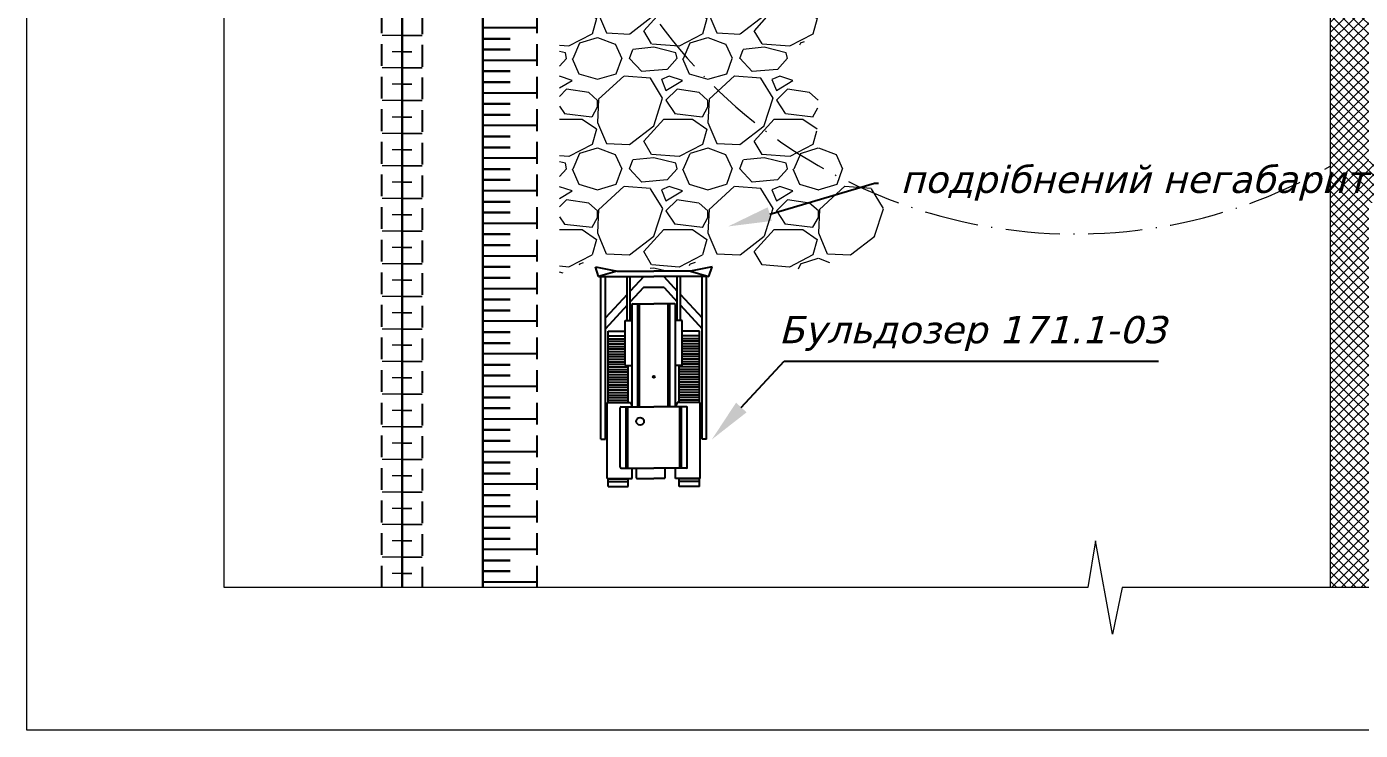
# Model space of a CAD drawing. Header units: millimetres. Extents: x -1138 to 1768, y 100 to 1081.
# Drawn here: x -420.3 to -297.5, y 100.7 to 165.4 of the extents above; entities that cross this region are included whole.
import ezdxf
from ezdxf import colors
from ezdxf.entities.mleader import LeaderData, LeaderLine
from ezdxf.math import Vec2, Vec3

# ---------------------------------------------------------------- set-up
doc = ezdxf.new("R2010")
doc.units = ezdxf.units.MM
for name, pattern in [('ACAD_ISO04W100', [30, 24, -3, 0, -3]), ('CENTER', [7.5, 5, -1.25, 0, -1.25]), ('JIS_02_2.0', [3, 2, -1])]:
    doc.linetypes.add(name, pattern=pattern)
doc.layers.add('ТРАНСПОРТ', color=7, linetype='Continuous')
doc.layers.add('Уступ', color=7, linetype='Continuous')
doc.styles.get("Standard").update_dxf_attribs({"font": 'calibri.ttf'})
doc.styles.add('стиль1', font='verdanai.ttf', dxfattribs={"height": 2.5})

msp = doc.modelspace()

# ---------------------------------------------------------------- hatches: boundary and pattern name
at = {"lineweight": 5}
h = msp.add_hatch(dxfattribs=at)
h.set_pattern_fill('ANSI37', color=253, scale=0.2)
h.set_pattern_definition([(45, (0, 0), (-0.4490128060534576, 0.4490128060534577), []), (135, (0, 0), (-0.4490128060534577, -0.4490128060534576), [])])
h.paths.add_polyline_path([(-278.0115783455054, 277.6986142535955), (-300.2899283114382, 277.6986142535954), (-300.2899283114382, 113.8046490047884), (-278.0115783455054, 113.8046490047884), (-278.0115783455054, 127.6688335725346)])
h.paths.add_polyline_path([(-298.4664873226681, 196.5646600228701), (-283.2568719380527, 196.5646600228701), (-283.2568719380527, 202.6223523305624), (-298.4664873226681, 202.6223523305624)], flags=24)
at = {"lineweight": 20}
h = msp.add_hatch(dxfattribs=at)
h.set_pattern_fill('GRAVEL', color=256, scale=0.4)
h.set_pattern_definition([(228.0127875, (259.2852445669964, 203.0680988570845), (-81.28000000638323, -91.43999999432714), [1.36688576, -135.32193455826]), (184.969741, (258.3708445669964, 202.0520988570845), (121.919999951762, 10.1600005787917), [2.345618879999998, -232.2161955740959]), (132.5104471, (256.0340445669964, 201.8488988570845), (101.60000004291, -111.7599999609838), [1.65392608, -163.7388911764]), (267.273689, (252.0716445669964, 199.3088988570845), (10.1600000212789, 203.1999999989325), [2.136018079999999, -211.4657497029519]), (292.83365418, (251.9700445669964, 197.1752988570845), (-50.80000000425363, 121.9199999982218), [2.094534799999999, -207.3592309813759]), (357.2736889999999, (252.7828445669964, 195.2448988570845), (-203.1999999989325, 10.16000002127891), [2.136018079999999, -211.4657497029519]), (37.69424047, (254.9164445669964, 195.1432988570845), (-132.0799999941436, -101.6000000076017), [2.82477464, -279.652461256988]), (72.25532837, (257.1516445669964, 196.8704988570845), (71.12000001911717, 223.5199999939154), [2.66687808, -264.02102640762]), (121.42956562, (257.9644445669964, 199.4104988570845), (-81.28000001153248, 132.0799999929041), [2.143252, -212.182182794848]), (175.2363583, (256.8468445669964, 201.2392988570845), (111.7599999983981, -10.16000001755702), [2.446853119999998, -119.8957478]), (222.3974378, (254.4084445669964, 201.4424988570845), (-121.9199999960986, -111.760000004256), [3.16431168, -313.267090048708]), (138.81407483, (262.1300445669964, 199.2072988570845), (-71.11999999573403, 60.96000000495673), [1.08001816, -106.922263297376]), (171.4692344, (261.3172445669964, 199.9184988570845), (132.0800000035586, -20.31999997694937), [2.05472792, -203.41855598816]), (225, (259.2852445669964, 200.2232988570845), (-1.4210854715202e-15, -10.16000000000096), [1.43683736, -12.931572433712]), (203.19859051, (258.5740445669964, 201.4424988570845), (50.80000000138436, 20.31999999643734), [0.7737652799999996, -76.60248947557594]), (291.80140949, (257.8628445669964, 201.1376988570845), (-10.16000000212598, 30.47999999929149), [1.09426248, -53.61901196]), (30.96375653, (258.2692445669964, 200.1216988570845), (30.48000000074553, 20.3199999988845), [1.777278639999999, -57.46519261163998]), (161.56505118, (259.7932445669964, 201.0360988570845), (20.32000000053033, -10.15999999893501), [1.28514856, -30.843592467312]), (16.389540334, (251.9700445669964, 201.1376988570845), (101.6000000000006, 30.48000000000097), [1.800352, -178.235306690156]), (70.34617594, (253.6972445669964, 201.6456988570845), (-40.64000000371726, -111.7599999986816), [1.51039576, -149.5288627128]), (293.19859051, (259.7932445669964, 203.0680988570845), (-20.31999999645305, 50.80000000142115), [1.547520399999999, -75.82873435557593]), (343.6104596700001, (260.4028445669964, 201.6456988570845), (-101.6000000021291, 30.47999999289144), [1.800351999999999, -178.2353066901599]), (339.44395478, (251.9700445669964, 194.8384988570845), (-50.79999999999945, 20.32000000000084), [1.736140799999999, -85.07093725242396]), (294.7751406, (253.5956445669964, 194.2288988570845), (-50.80000006046772, 111.759999972509), [1.45468848, -144.01437352288]), (66.80140949, (259.8948445669964, 192.9080988570845), (20.31999999680919, 50.80000000127721), [1.5475204, -75.82873435557599]), (17.35402464, (260.5044445669964, 194.3304988570845), (-132.0799999973721, -40.64000000852985), [1.70313096, -168.6095039208]), (69.44395478, (254.9164445669964, 192.9080988570845), (-20.32000000035384, -50.79999999985853), [0.8680703999999999, -85.93900765242402]), (101.309932474, (259.2852445669964, 192.9080988570845), (-10.1600000000016, 40.64000000000148), [0.5180584, -51.28797985810401]), (165.963756532, (259.1836445669964, 193.4160988570845), (30.47999999999805, -10.15999999999946), [2.0945348, -39.796218356276]), (186.00900596, (257.1516445669964, 193.9240988570845), (101.5999999994615, 10.16000000531741), [1.941067999999999, -192.1654594533479]), (303.69006753, (258.2692445669964, 199.2072988570845), (-10.16000000141188, 20.31999999929481), [1.46529552, -35.16710543872]), (353.15722659, (259.0820445669964, 197.9880988570845), (172.7200000010627, -20.31999999095758), [2.55822704, -253.264036260124]), (60.9453959, (261.6220445669964, 197.6832988570845), (-40.64000000111875, -71.11999999936101), [1.04603296, -103.55756927244]), (90, (262.1300445669964, 198.5976988570845), (-10.16, 10.16), [0.6096, -9.5504]), (120.25643716, (256.9484445669964, 194.2288988570845), (40.63999999502866, -71.12000000283919), [1.411467839999999, -139.7357630927999]), (48.01278749999999, (256.2372445669964, 195.4480988570845), (81.28000000670136, 91.43999999404082), [2.73377152, -133.95504879826]), (0, (258.0660445669964, 197.4800988570845), (10.16, 10.16), [2.6416, -7.5184]), (325.3048465, (260.7076445669964, 197.4800988570845), (101.6000000384861, -71.11999994501831), [1.60643824, -159.03726689656]), (254.0546040999999, (262.0284445669964, 196.5656988570845), (-10.15999999929023, -40.64000000017899), [1.47931632, -72.486600155088]), (207.64597536, (261.6220445669964, 195.1432988570845), (-193.0400000070934, -101.599999986523), [2.408580399999998, -238.4498576917519]), (175.42607874, (259.4884445669964, 194.0256988570845), (-132.0799999999953, 10.15999999999791), [2.54811784, -252.26338582496])])
h.paths.add_polyline_path([(-371.2193505386354, 189.0220861687392), (-369.883814772405, 190.2891546147896), (-366.2680029086682, 191.387880294674), (-360.2072718410559, 191.5582135182938), (-357.6231738750562, 189.9425232734325), (-355.212365048586, 191.2196708641252), (-352.0631165588088, 191.1321404737639), (-350.9525092534564, 187.7427957377693), (-347.6941457196021, 187.3334275648851), (-347.1688564354695, 185.008878012676), (-345.8631343497987, 184.4989763146002), (-344.8643135416919, 183.1148530003704), (-345.6781789874417, 181.0663400802548), (-347.329123885786, 179.7703337875594), (-347.6336037476699, 174.9097274801113), (-345.8661874391341, 174.4324010660118), (-345.0275617020702, 172.9334360726787), (-344.9479379217905, 171.4284824220738), (-347.377216622755, 169.5080841034903), (-347.4852196580009, 166.5835332065287), (-347.5231134974051, 164.7804203407602), (-349.892218702736, 163.2257473454185), (-349.4502182220726, 161.0704079475242), (-347.4206310267123, 158.9047601537184), (-347.490437545594, 156.1428723562124), (-347.851840415758, 154.4003895475905), (-345.5483865010428, 154.0193773061267), (-344.7473617963246, 151.0384784458768), (-342.5447618186595, 150.857225098651), (-340.96233377215, 147.8141276487056), (-343.5553672884039, 144.3061296995136), (-349.4950078322167, 143.0751704516231), (-352.4238548556482, 143.2510217727502), (-355.6856913562096, 143.810052750676), (-357.5813650368073, 144.3719955574791), (-360.4938871823674, 142.7485894266727), (-364.4233644957308, 143.4202429067932), (-367.5978227954238, 144.4355428406764), (-371.2193505386354, 142.5619168098408)])

# ---------------------------------------------------------------- linework, layer by layer
for p, q in [((-366.989626434804, 128.3392385086029), (-366.8222134388429, 128.3392385085483)), ((-366.9896264348586, 127.9191622677683), (-366.8222134388975, 127.9191622679048)), ((-358.1048004431045, 128.3392385085483), (-358.2722134389564, 128.339238508712)), ((-358.1048004431045, 127.9191622677683), (-358.2722134388473, 127.9191622676046)), ((-367.4074246670693, 127.4507657952984), (-366.9896264348586, 127.4507657950801)), ((-357.6870022107846, 127.4507657952984), (-358.1048004431045, 127.4507657952438))]:
    msp.add_line(p, q)
at = {"color": 6, "lineweight": 20}
msp.add_lwpolyline([(-420.2560150696499, 371.3598906119844), (-226.2571125835784, 371.3598906119844), (-226.2571125835784, 100.6728015181204), (-420.2560150696499, 100.6728015181204)], close=True, dxfattribs=at)
at = {"lineweight": 20}
msp.add_lwpolyline([(-402.0705813969903, 277.6986142535955), (-322.6106642812399, 277.6986142535954), (-321.8985586136379, 281.9926161741565), (-320.3262328598144, 273.4046123330344), (-319.4479669261584, 277.6986142535954), (-240.154210076462, 277.6986142535955), (-240.154210076462, 197.4160604397596), (-235.860208155901, 196.5377945061037), (-244.4482119970231, 194.9654687522802), (-240.154210076462, 194.2533630846782), (-240.154210076462, 113.8046490047884), (-319.4479669261584, 113.8046490047884), (-320.3262328598144, 109.5106470842274), (-321.8985586136379, 118.0986509253494), (-322.6106642812399, 113.8046490047883), (-402.0705813969903, 113.8046490047884), (-402.0705813969902, 194.2533630846782), (-406.3645833175513, 194.9654687522802), (-397.7765794764293, 196.5377945061037), (-402.0705813969902, 197.4160604397596)], close=True, dxfattribs=at)
msp.add_lwpolyline([(-300.2899283114382, 277.6986142535955), (-300.2899283114382, 113.8046490047884)], dxfattribs=at)
at = {"color": 1, "linetype": 'CENTER', "lineweight": 20}
msp.add_arc((-323.8021399515745, 193.7548272816809), 47.41721058706071, 60.27364451224305, 299.7263554877571, dxfattribs=at)
at = {"layer": 'ТРАНСПОРТ'}
for p, q in [((-367.6257973888255, 142.4245843628216), (-367.9097134390918, 143.3024116540821)), ((-367.9097134390918, 143.3024116540821), (-365.9302976125377, 142.9206314867736)), ((-365.9302976125377, 142.9206314867736), (-367.6257973888255, 142.4245843628216)), ((-367.6257973888255, 142.4245843628216), (-367.4074246671239, 142.4245843627398)), ((-367.4074246671239, 142.4245843627398), (-362.5472134390634, 142.4245843626034)), ((-367.4074246670693, 127.4507657952984), (-367.4074246671239, 142.4245843627398)), ((-366.9896264348586, 127.4507657950801), (-366.9896264349131, 142.4245843626852)), ((-365.9302976125377, 142.9206314867736), (-362.5472134389543, 142.9206314868554)), ((-364.9972152476744, 138.369498657936), (-364.9972152475107, 142.4245843628216)), ((-363.4701205262149, 142.4245843627125), (-364.7137397749589, 141.0795457918778)), ((-364.7137397751226, 138.369498658127), (-364.7137397751771, 142.4245843628216)), ((-359.1641292655345, 142.9206314868554), (-362.5472134389543, 142.9206314868554)), ((-357.6870022107846, 142.4245843628216), (-362.5472134390634, 142.4245843626034)), ((-361.6243063518027, 142.4245843627125), (-360.3806871029497, 141.079545791905)), ((-360.3806871030042, 138.369498658127), (-360.3806871029497, 142.4245843628489)), ((-360.0972116303979, 138.3694986580724), (-360.0972116303433, 142.4245843629308)), ((-357.1847134391442, 143.3024116541367), (-359.1641292655345, 142.9206314868554)), ((-359.1641292655345, 142.9206314868554), (-357.4686294892467, 142.4245843629035)), ((-358.1048004431045, 127.4507657952438), (-358.1048004431045, 142.4245843628489)), ((-357.4686294892467, 142.4245843629035), (-357.6870022107846, 142.4245843628216)), ((-357.6870022107846, 127.4507657952984), (-357.6870022107846, 142.4245843628216)), ((-357.4686294892467, 142.4245843629035), (-357.1847134391442, 143.3024116541367)), ((-363.4951480826544, 141.3993439931767), (-364.7137397749589, 140.0813740196247)), ((-361.5992787954724, 141.3993439930948), (-363.4951480826544, 141.3993439931767)), ((-361.5992787954724, 141.3993439930948), (-360.3806871030588, 140.0813740196247)), ((-364.9972152476744, 140.7729523992805), (-366.989626434804, 138.6180565994312)), ((-364.4699756934074, 139.913233208714), (-362.5472134389543, 139.913233208714)), ((-364.0105191383714, 130.4359439039547), (-364.0105191385351, 139.9132332087686)), ((-363.8665432191897, 130.435943903791), (-363.866543219408, 139.9132332086867)), ((-360.6244511844466, 139.913233208714), (-362.5472134389543, 139.913233208714)), ((-361.2278836587734, 130.4359439039274), (-361.2278836587188, 139.9132332087686)), ((-361.083907739428, 130.4359439040093), (-361.0839077395917, 139.913233208714)), ((-360.0972116303979, 140.772952399526), (-358.1048004432137, 138.6180565994857)), ((-364.9972152475652, 139.774780627273), (-366.9896264347494, 137.6198848274237)), ((-364.5449756935318, 130.4359439040093), (-364.5449756935318, 139.838233208917)), ((-360.5494511843767, 130.4359439038456), (-360.5494511844859, 139.8382332088624)), ((-360.0972116302887, 139.7747806271911), (-358.1048004431591, 137.6198848274237)), ((-365.1659793290469, 138.3694986580997), (-364.5449756935864, 138.3694986582361)), ((-365.1659793291014, 134.2489427504245), (-365.1659793290469, 138.3694986580997)), ((-359.9284475489162, 138.369498658127), (-360.5494511846496, 138.3694986580724)), ((-359.9284475490253, 134.2489427505336), (-359.9284475489162, 138.369498658127)), ((-366.7480727013367, 137.4087753352126), (-365.1659793291014, 137.4087753351307)), ((-366.7480727014458, 130.825520285731), (-366.7480727013367, 137.4087753352126)), ((-366.7480727013367, 136.9712806325572), (-365.1659793289923, 136.9712806324753)), ((-366.7480727013913, 136.7023457808011), (-365.1659793289923, 136.702345780692)), ((-366.7480727013913, 136.4668692625185), (-365.1659793289923, 136.4668692624912)), ((-366.7480727014458, 136.2313927445359), (-365.1659793290469, 136.2313927443449)), ((-358.346354176681, 137.4087753352126), (-359.9284475489708, 137.4087753349943)), ((-358.3463541765718, 136.9712806324208), (-359.9284475489708, 136.9712806323116)), ((-358.3463541765718, 136.7023457806374), (-359.9284475488616, 136.702345780692)), ((-358.3463541765718, 136.4668692625185), (-359.9284475489708, 136.466869262573)), ((-358.3463541765718, 136.2313927443176), (-359.9284475490253, 136.2313927443722)), ((-358.3463541765718, 130.8255202858402), (-358.346354176681, 137.4087753352126)), ((-366.7480727012821, 135.9959162263078), (-365.1659793289923, 135.9959162261714)), ((-366.7480727012821, 135.7604397079979), (-365.1659793288286, 135.7604397080524)), ((-366.7480727013367, 135.5249631899335), (-365.1659793290469, 135.5249631897698)), ((-366.7480727013367, 135.2894866716235), (-365.1659793290469, 135.2894866716508)), ((-366.7480727015004, 135.0540101533682), (-365.1659793289923, 135.0540101535319)), ((-358.3463541765173, 135.9959162262805), (-359.9284475488071, 135.995916226226)), ((-358.346354176681, 135.7604397080797), (-359.9284475488071, 135.760439707916)), ((-358.3463541765173, 135.5249631898243), (-359.9284475489162, 135.5249631897425)), ((-358.3463541764627, 135.2894866716235), (-359.9284475489708, 135.2894866717872)), ((-358.346354176681, 135.0540101535591), (-359.9284475490253, 135.0540101535864)), ((-366.7480727014458, 134.8185336352765), (-365.1659793291014, 134.8185336352492)), ((-366.7480727014458, 134.5830571170211), (-365.1659793289923, 134.5830571169665)), ((-366.7480727014458, 134.347580598984), (-365.1659793289923, 134.347580598793)), ((-366.7480727013913, 134.112104080674), (-364.8927463751329, 134.1121040807559)), ((-366.748072701555, 133.8766275626369), (-364.8927463749692, 133.8766275624732)), ((-365.1659793291014, 134.2489427504245), (-364.5449756936409, 134.2489427505609)), ((-364.8927463750238, 130.825520285731), (-364.8927463749692, 134.2489427505063)), ((-359.9284475490253, 134.2489427505336), (-360.5494511844313, 134.2489427506428)), ((-360.2016805028848, 130.8255202858675), (-360.2016805029939, 134.2489427504245)), ((-358.3463541765718, 134.1121040808105), (-360.2016805029939, 134.1121040809196)), ((-358.3463541764627, 133.8766275627188), (-360.2016805029393, 133.8766275624732)), ((-358.3463541765173, 134.8185336354129), (-359.9284475490253, 134.8185336353856)), ((-358.346354176681, 134.5830571172394), (-359.9284475488616, 134.5830571171848)), ((-358.3463541765173, 134.347580599175), (-359.9284475488616, 134.3475805988476)), ((-366.7480727012276, 133.6411510443543), (-364.8927463750783, 133.641151044518)), ((-366.7480727014458, 133.4056745261807), (-364.8927463750238, 133.4056745262626)), ((-366.7480727014458, 133.1701980082801), (-364.8927463749692, 133.1701980081436)), ((-366.7480727013913, 132.9347214899155), (-364.8927463749692, 132.9347214900247)), ((-366.7480727014458, 132.6992449718512), (-364.8927463749692, 132.6992449718239)), ((-358.3463541765718, 133.6411510444907), (-360.2016805029393, 133.6411510444361)), ((-358.3463541766264, 133.4056745261807), (-360.2016805029393, 133.4056745262626)), ((-358.346354176681, 133.1701980080072), (-360.2016805030485, 133.1701980080891)), ((-358.346354176681, 132.9347214896973), (-360.2016805028848, 132.9347214900793)), ((-358.3463541765718, 132.6992449716602), (-360.2016805029393, 132.6992449716874)), ((-366.7480727012821, 132.4637684535139), (-364.8927463749692, 132.4637684538141)), ((-366.7480727013367, 132.2282919354495), (-364.8927463750783, 132.2282919355314)), ((-366.7480727015004, 131.9928154172214), (-364.8927463749692, 131.9928154173579)), ((-366.7480727013367, 131.7573388989388), (-364.8927463750783, 131.7573388991025)), ((-366.7480727014458, 131.5218623809835), (-364.8927463749692, 131.5218623808471)), ((-358.346354176681, 132.4637684534866), (-360.2016805029393, 132.4637684534594)), ((-358.3463541767355, 132.2282919355041), (-360.2016805030485, 132.2282919354222)), ((-358.346354176681, 131.9928154172487), (-360.2016805029393, 131.9928154173306)), ((-358.346354176681, 131.7573388989388), (-360.2016805030485, 131.7573388992389)), ((-358.3463541765718, 131.5218623810654), (-360.2016805028302, 131.5218623809835)), ((-366.8222134389521, 130.825520285731), (-364.6947338468431, 130.8255202857038)), ((-366.8222134388975, 123.8399249980523), (-366.8222134389521, 130.825520285731)), ((-366.7480727014458, 131.2863858626736), (-364.8927463751329, 131.2863858627009)), ((-366.7480727012276, 131.0509093446092), (-364.8927463749692, 131.0509093444728)), ((-365.6289872701541, 124.8736485172196), (-365.6289872702087, 130.3609439039394)), ((-365.5539872699751, 130.435943903982), (-362.5472134389543, 130.4359439038728)), ((-365.0945307150482, 124.7986485172589), (-365.0945307149937, 130.435943903982)), ((-364.950554795812, 124.7986485172862), (-364.9505547958665, 130.4359439038728)), ((-364.6947338468431, 130.8255202857038), (-364.5449756935318, 130.4359439040093)), ((-359.5404396076606, 130.4359439038728), (-362.5472134389543, 130.4359439038728)), ((-360.3996930311746, 130.8255202858675), (-360.5494511843767, 130.4359439038456)), ((-358.2722134389564, 130.8255202857038), (-360.3996930311746, 130.8255202858675)), ((-358.3463541766264, 131.2863858627827), (-360.2016805029939, 131.2863858627554)), ((-358.3463541765718, 131.0509093445546), (-360.2016805029393, 131.0509093446092)), ((-360.143872082042, 124.7986485172044), (-360.143872082042, 130.4359439039547)), ((-359.9998961628603, 124.7986485172589), (-359.9998961629149, 130.4359439038456)), ((-359.465439607809, 124.8736485173288), (-359.4654396078636, 130.3609439041304)), ((-358.272213439011, 123.839924998216), (-358.2722134389564, 130.8255202857038)), ((-365.5539872702479, 124.7986485171771), (-362.5472134388997, 124.7986485172044)), ((-364.5449756935318, 123.8399249981615), (-364.5449756935864, 124.7986485171225)), ((-364.1486407902426, 123.9149249981494), (-364.148640790188, 124.7986485173135)), ((-359.5404396078243, 124.7986485172316), (-362.5472134388997, 124.7986485172044)), ((-361.4983801474932, 123.9149249981494), (-361.4983801476569, 124.7986485173408)), ((-360.5494511844313, 123.839924998216), (-360.5494511844313, 124.7986485171498)), ((-366.8222134388975, 123.8399249980523), (-364.5449756935318, 123.8399249981615)), ((-366.7480727013367, 123.0984070833131), (-366.7480727013367, 123.8399249981342)), ((-366.7480727014458, 123.8048366377791), (-364.8927463749146, 123.8048366379428)), ((-366.7480727012821, 123.5693601197147), (-364.8927463749692, 123.5693601196601)), ((-366.7480727013367, 123.0984070833131), (-364.8927463749146, 123.0984070835314)), ((-364.8927463749146, 123.0984070835314), (-364.8927463749692, 123.8399249980796)), ((-364.0736407901727, 123.8399249981615), (-362.5472134389543, 123.839924998216)), ((-361.5733801475631, 123.839924998216), (-362.5472134389543, 123.839924998216)), ((-358.272213439011, 123.839924998216), (-360.5494511844313, 123.839924998216)), ((-360.2016805029393, 123.0984070834495), (-360.2016805029393, 123.8399249981069)), ((-358.3463541766264, 123.8048366378337), (-360.2016805029393, 123.8048366380519)), ((-358.3463541765718, 123.5693601199876), (-360.2016805029939, 123.5693601199057)), ((-358.3463541765173, 123.0984070833131), (-360.2016805029393, 123.0984070834495)), ((-358.3463541765173, 123.0984070833131), (-358.3463541765718, 123.8399249981069))]:
    msp.add_line(p, q, dxfattribs=at)
for centre, radius in [((-362.5472134390634, 133.2028537985354), 0.09206016360054492), ((-363.8031116075558, 129.1099838866614), 0.3533955302245886)]:
    msp.add_circle(centre, radius, dxfattribs=at)
for centre, start, end in [((-364.4699756935711, 139.8382332086169), 90, 180), ((-364.4699756935711, 139.8382332086169), 90, 180), ((-364.4699756935711, 139.8382332086169), 90, 180), ((-360.6244511843374, 139.8382332086169), 0, 90), ((-360.6244511843374, 139.8382332086169), 0, 90), ((-360.6244511843374, 139.8382332086169), 0, 90), ((-365.5539872701934, 130.3609439036939), 90, 180), ((-359.5404396077697, 130.360943903803), 0, 90), ((-365.5539872702479, 124.8736485170286), 180, 270), ((-359.5404396078243, 124.8736485168649), 270, 0), ((-364.0736407901181, 123.9149249981767), 180, 270), ((-361.5733801475631, 123.9149249979585), 270, 0)]:
    msp.add_arc(centre, 0.07500000000000001, start, end, dxfattribs=at)
at = {"layer": 'Уступ'}
for p, q in [((-373.2697369050943, 165.3049255161466), (-378.2718704638412, 165.3049255161466)), ((-373.2697369050943, 162.3049255161466), (-378.2718704638412, 162.3049255161466)), ((-373.2697369050943, 159.3049255161466), (-378.2718704638412, 159.3049255161466)), ((-373.2697369050943, 156.3049255161466), (-378.2718704638412, 156.3049255161466)), ((-373.2697369050943, 153.3049255161466), (-378.2718704638412, 153.3049255161466)), ((-373.2697369050943, 150.3049255161466), (-378.2718704638412, 150.3049255161466)), ((-373.2697369050943, 147.3049255161466), (-378.2718704638412, 147.3049255161466)), ((-373.2697369050943, 144.3049255161466), (-378.2718704638412, 144.3049255161466)), ((-373.2697369050943, 141.3049255161466), (-378.2718704638412, 141.3049255161466)), ((-373.2697369050943, 138.3049255161466), (-378.2718704638412, 138.3049255161466)), ((-373.2697369050943, 135.3049255161466), (-378.2718704638412, 135.3049255161466)), ((-373.2697369050943, 132.3049255161466), (-378.2718704638412, 132.3049255161466)), ((-373.2697369050943, 129.3049255161466), (-378.2718704638412, 129.3049255161466)), ((-373.2697369050943, 126.3049255161466), (-378.2718704638412, 126.3049255161466)), ((-373.2697369050943, 123.3049255161466), (-378.2718704638412, 123.3049255161466)), ((-373.2697369050943, 120.3049255161466), (-378.2718704638412, 120.3049255161466)), ((-373.2697369050943, 117.3049255161466), (-378.2718704638412, 117.3049255161466)), ((-373.2697369050943, 114.3049255161466), (-378.2718704638412, 114.3049255161466))]:
    msp.add_line(p, q, dxfattribs=at)
at = {"layer": 'Уступ', "lineweight": 30}
for p, q in [((-375.7708036844679, 164.3049255161466), (-378.2718704638412, 164.3049255161466)), ((-375.7708036844679, 163.3049255161466), (-378.2718704638412, 163.3049255161466)), ((-375.7708036844679, 161.3049255161466), (-378.2718704638412, 161.3049255161466)), ((-375.7708036844679, 160.3049255161466), (-378.2718704638412, 160.3049255161466)), ((-375.7708036844679, 158.3049255161466), (-378.2718704638412, 158.3049255161466)), ((-375.7708036844679, 157.3049255161466), (-378.2718704638412, 157.3049255161466)), ((-375.7708036844679, 155.3049255161466), (-378.2718704638412, 155.3049255161466)), ((-375.7708036844679, 154.3049255161466), (-378.2718704638412, 154.3049255161466)), ((-375.7708036844679, 152.3049255161466), (-378.2718704638412, 152.3049255161466)), ((-375.7708036844679, 151.3049255161466), (-378.2718704638412, 151.3049255161466)), ((-375.7708036844679, 149.3049255161466), (-378.2718704638412, 149.3049255161466)), ((-375.7708036844679, 148.3049255161466), (-378.2718704638412, 148.3049255161466)), ((-375.7708036844679, 146.3049255161466), (-378.2718704638412, 146.3049255161466)), ((-375.7708036844679, 145.3049255161466), (-378.2718704638412, 145.3049255161466)), ((-375.7708036844679, 143.3049255161466), (-378.2718704638412, 143.3049255161466)), ((-375.7708036844679, 142.3049255161466), (-378.2718704638412, 142.3049255161466)), ((-375.7708036844679, 140.3049255161466), (-378.2718704638412, 140.3049255161466)), ((-375.7708036844679, 139.3049255161466), (-378.2718704638412, 139.3049255161466)), ((-375.7708036844679, 137.3049255161466), (-378.2718704638412, 137.3049255161466)), ((-375.7708036844679, 136.3049255161466), (-378.2718704638412, 136.3049255161466)), ((-375.7708036844679, 134.3049255161466), (-378.2718704638412, 134.3049255161466)), ((-375.7708036844679, 133.3049255161466), (-378.2718704638412, 133.3049255161466)), ((-375.7708036844679, 131.3049255161466), (-378.2718704638412, 131.3049255161466)), ((-375.7708036844679, 130.3049255161466), (-378.2718704638412, 130.3049255161466)), ((-375.7708036844679, 128.3049255161466), (-378.2718704638412, 128.3049255161466)), ((-375.7708036844679, 127.3049255161466), (-378.2718704638412, 127.3049255161466)), ((-375.7708036844679, 125.3049255161466), (-378.2718704638412, 125.3049255161466)), ((-375.7708036844679, 124.3049255161466), (-378.2718704638412, 124.3049255161466)), ((-375.7708036844679, 122.3049255161466), (-378.2718704638412, 122.3049255161466)), ((-375.7708036844679, 121.3049255161466), (-378.2718704638412, 121.3049255161466)), ((-375.7708036844679, 119.3049255161466), (-378.2718704638412, 119.3049255161466)), ((-375.7708036844679, 118.3049255161466), (-378.2718704638412, 118.3049255161466)), ((-375.7708036844679, 116.3049255161466), (-378.2718704638412, 116.3049255161466)), ((-375.7708036844679, 115.3049255161466), (-378.2718704638412, 115.3049255161466))]:
    msp.add_line(p, q, dxfattribs=at)
at = {"layer": 'Уступ', "linetype": 'JIS_02_2.0'}
for points in [[(-387.560626258666, 113.8046490047884), (-387.560626258666, 184.7080472011136), (-387.559182579623, 205.7277560563919), (-387.560626258666, 247.7074252786457), (-387.5603226530659, 277.6986142535955)], [(-383.8714327118934, 277.6986142535955), (-383.8714327118934, 247.7357818058631), (-383.8699890328503, 214.7250035712289), (-383.8725357952053, 113.8046490047884)], [(-373.2697369050943, 113.8046490047884), (-373.2697369050943, 277.6986142535955)]]:
    msp.add_lwpolyline(points, dxfattribs=at)
at = {"layer": 'Уступ', "lineweight": 30}
for points in [[(-385.7133289366369, 113.8046490047884), (-385.7133289366369, 277.6986142535955)], [(-378.2718704638412, 113.8046490047884), (-378.2718704638412, 195.7509896796051), (-378.2718704638412, 277.6986142535955)]]:
    msp.add_lwpolyline(points, dxfattribs=at)
at = {"layer": 'Уступ', "lineweight": 20}
for points in [[(-385.7128180856042, 164.6091735497111), (-383.8728180856043, 164.6091735497111), (-387.5528180856041, 164.6091735497111)], [(-385.7118945273331, 163.1086871762608), (-384.8118945273332, 163.1086871762608), (-386.6118945273331, 163.1086871762608)], [(-385.7121914752241, 161.6079877511187), (-383.8721914752242, 161.6079877511187), (-387.552191475224, 161.6079877511187)], [(-385.7127828544984, 160.1090531041574), (-384.8127828544984, 160.1090531041574), (-386.6127828544984, 160.1090531041574)], [(-385.71286338274, 158.6091277668289), (-383.8728633827401, 158.6091277668289), (-387.5528633827399, 158.6091277668289)], [(-385.6939719605606, 158.6300340559018), (-383.8539719605607, 158.6300340559018), (-387.5339719605605, 158.6300340559018)], [(-385.712173859671, 157.0932318379554), (-384.812173859671, 157.0932318379554), (-386.612173859671, 157.0932318379554)], [(-385.7129892081174, 155.5932757264935), (-383.8729892081175, 155.5932757264935), (-387.5529892081173, 155.5932757264935)], [(-385.7120656498463, 154.0927893530433), (-384.8120656498463, 154.0927893530433), (-386.6120656498463, 154.0927893530433)], [(-385.7123625977373, 152.5920899279012), (-383.8723625977374, 152.5920899279012), (-387.5523625977372, 152.5920899279012)], [(-385.7129539770116, 151.0931552809399), (-384.8129539770116, 151.0931552809399), (-386.6129539770116, 151.0931552809399)], [(-385.7130345052532, 149.5932299436114), (-383.8730345052533, 149.5932299436114), (-387.5530345052531, 149.5932299436114)], [(-385.7128256351269, 149.5938927710971), (-383.872825635127, 149.5938927710971), (-387.5528256351269, 149.5938927710971)], [(-385.7120027371578, 148.0938526225792), (-384.8120027371579, 148.0938526225792), (-386.6120027371578, 148.0938526225792)], [(-385.7128180856042, 146.5938965111174), (-383.8728180856043, 146.5938965111174), (-387.5528180856041, 146.5938965111174)], [(-385.7118945273331, 145.0934101376671), (-384.8118945273332, 145.0934101376671), (-386.6118945273331, 145.0934101376671)], [(-385.7129892081174, 143.5934540262053), (-383.8729892081175, 143.5934540262053), (-387.5529892081173, 143.5934540262053)], [(-385.7120656498463, 142.092967652755), (-384.8120656498463, 142.092967652755), (-386.6120656498463, 142.092967652755)], [(-385.7123625977373, 140.5922682276129), (-383.8723625977374, 140.5922682276129), (-387.5523625977372, 140.5922682276129)], [(-385.7129539770116, 139.0933335806516), (-384.8129539770116, 139.0933335806516), (-386.6129539770116, 139.0933335806516)], [(-385.7130345052532, 137.5934082433231), (-383.8730345052533, 137.5934082433231), (-387.5530345052531, 137.5934082433231)], [(-385.7128256351269, 137.5940710708088), (-383.872825635127, 137.5940710708088), (-387.5528256351269, 137.5940710708088)], [(-385.7120027371578, 136.094030922291), (-384.8120027371579, 136.094030922291), (-386.6120027371578, 136.094030922291)], [(-385.7128180856042, 134.5940748108291), (-383.8728180856043, 134.5940748108291), (-387.5528180856041, 134.5940748108291)], [(-385.7118945273331, 133.0935884373788), (-384.8118945273332, 133.0935884373788), (-386.6118945273331, 133.0935884373788)], [(-385.7115547988136, 131.593632325917), (-383.8715547988137, 131.593632325917), (-387.5515547988135, 131.593632325917)], [(-385.7106312405425, 130.0931459524667), (-384.8106312405425, 130.0931459524667), (-386.6106312405425, 130.0931459524667)], [(-385.7109281884335, 128.5924465273246), (-383.8709281884336, 128.5924465273246), (-387.5509281884334, 128.5924465273246)], [(-385.7115195677078, 127.0935118803633), (-384.8115195677078, 127.0935118803633), (-386.6115195677078, 127.0935118803633)], [(-385.7116000959494, 125.5935865430348), (-383.8716000959495, 125.5935865430348), (-387.5516000959493, 125.5935865430348)], [(-385.7113912258231, 125.5942493705205), (-383.8713912258232, 125.5942493705205), (-387.5513912258231, 125.5942493705205)], [(-385.710568327854, 124.0942092220027), (-384.8105683278541, 124.0942092220027), (-386.610568327854, 124.0942092220027)], [(-385.7113836763004, 122.5942531105408), (-383.8713836763005, 122.5942531105408), (-387.5513836763004, 122.5942531105408)], [(-385.7104601180293, 121.0937667370905), (-384.8104601180294, 121.0937667370905), (-386.6104601180293, 121.0937667370905)], [(-385.7112754664757, 119.5938106256287), (-383.8712754664758, 119.5938106256287), (-387.5512754664757, 119.5938106256287)], [(-385.7103519082046, 118.0933242521784), (-384.8103519082047, 118.0933242521784), (-386.6103519082046, 118.0933242521784)], [(-385.7112754664757, 116.5933681407165), (-383.8712754664758, 116.5933681407165), (-387.5512754664757, 116.5933681407165)], [(-385.7103519082046, 115.0928817672663), (-384.8103519082047, 115.0928817672663), (-386.6103519082046, 115.0928817672663)]]:
    msp.add_lwpolyline(points, dxfattribs=at)

# ---------------------------------------------------------------- texts
at = {"layer": 'ТРАНСПОРТ', "insert": (-351.0585955840061, 138.7866619351917), "char_height": 2.5, "attachment_point": 1, "style": 'стиль1'}
msp.add_mtext_dynamic_manual_height_columns('Бульдозер 171.1-03', width=53.23950083579518, gutter_width=12.5, heights=[0], dxfattribs=at)

# ---------------------------------------------------------------- leaders
at = {"layer": 'ТРАНСПОРТ', "linetype": 'ACAD_ISO04W100'}
ml = msp.add_multileader_mtext('Standard', dxfattribs=at)
ml.set_content('подрібнений негабарит', color=256, style='стиль1')
ml.set_leader_properties()
ml.build(insert=Vec2(0, 0))
ml.multileader.update_dxf_attribs({"text_right_attachment_type": 6, "dogleg_length": 0.36})
ctx = ml.context
ctx.base_point, ctx.char_height, ctx.plane_origin = Vec3(-341.8672015105476, 151.0254702087142), 2.5, Vec3(-297.1277034758926, 140.06462426911)
ctx.right_attachment = 6
notes = []
notes.append((ctx, [(0, (1, 1, 0), (-342.2272015105476, 151.0254702087142), (1, 0), 0.36, [(0, [(-355.7108534547892, 147.0274824037681)], 0, [])])]))
ctx.mtext.insert, ctx.mtext.flow_direction = Vec3(-339.8672015105476, 152.6213399199298), 5
at = {"layer": 'ТРАНСПОРТ'}
ml = msp.add_multileader_mtext('Standard', dxfattribs=at)
ml.set_content('', color=256)
ml.set_leader_properties()
ml.build(insert=Vec2(0, 0))
ml.multileader.update_dxf_attribs({"text_right_attachment_type": 6, "dogleg_length": 0.36})
ctx = ml.context
ctx.base_point, ctx.plane_origin = Vec3(-316.1153865304696, 134.6310094093033), Vec3(-367.7381501307332, 122.32380245986)
ctx.right_attachment = 6
notes.append((ctx, [(1, (1, 1, 0), (-350.5621920306839, 134.6310094093033), (1, 0), 34.44680550021438, [(0, [(-357.2036009457756, 127.4317899073724)], 0, [])])]))
ctx.mtext.insert, ctx.mtext.flow_direction = Vec3(-314.1153865304696, 136.6310094093033), 5
for ctx, leaders in notes:
    for number, flags, end, landing, length, lines in leaders:
        leader = LeaderData()
        leader.index, (leader.has_last_leader_line, leader.has_dogleg_vector, leader.attachment_direction) = number, flags
        leader.last_leader_point, leader.dogleg_vector, leader.dogleg_length = Vec3(end), Vec3(landing), length
        for number, points, colour, breaks in lines:
            line = LeaderLine()
            line.index, line.vertices, line.color, line.breaks = number, Vec3.list(points), colors.encode_raw_color(colour), breaks
            leader.lines.append(line)
        ctx.leaders.append(leader)

doc.saveas('drawing.dxf')
